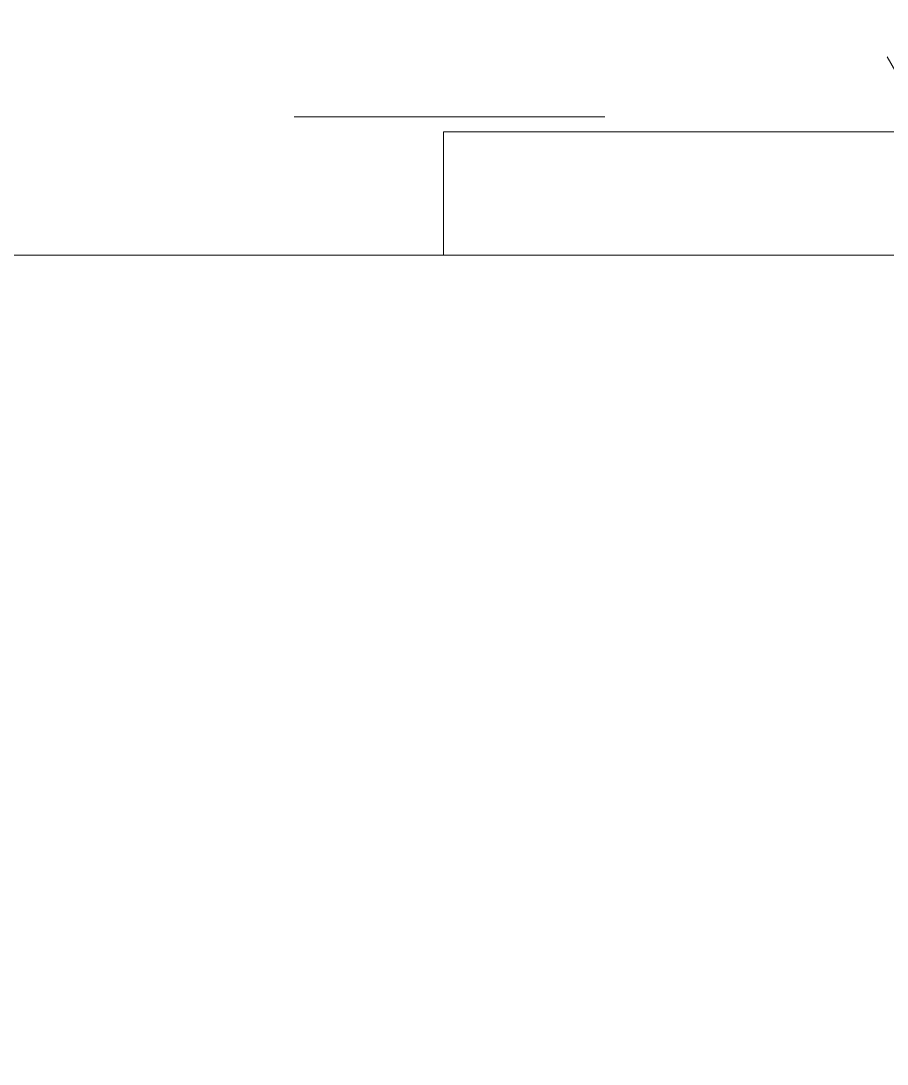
# Model space of a CAD drawing. Header units: millimetres. Extents: x -164500 to 426394, y -23753 to 102118.
# Drawn here: x 233854.7 to 233910.9, y 88087 to 88154.5 of the extents above; entities that cross this region are included whole.
import ezdxf

# ---------------------------------------------------------------- set-up
doc = ezdxf.new("R2010")
doc.units = ezdxf.units.MM
doc.layers.add('A-DOOR-1', color=7, linetype='Continuous', lineweight=5, true_color=0xc0c0c0)
doc.layers.add('A-DOOR-FRAM-1', color=7, linetype='Continuous', lineweight=5, true_color=0xc0c0c0)
doc.layers.add('A-WALL', color=7, linetype='Continuous', lineweight=5)
doc.layers.add('I-WALL', color=7, linetype='Continuous', lineweight=5)

# ---------------------------------------------------------------- blocks, each defined once
blk = doc.blocks.new('110_Дверь_СКБ_1Ст_Внутренняя1 - Д-8 950x2100h_охрана-31784688-Объем проектирования 2 этажа')
at = {"layer": 'A-DOOR-FRAM-1'}
for p, q in [((517.5, -100), (447.5, -100)), ((517.5, -108), (517.5, -100)), ((447.5, -108), (517.5, -108))]:
    blk.add_line(p, q, dxfattribs=at)
blk = doc.blocks.new('2floor')
at = {"layer": 'I-WALL'}
h = blk.add_hatch(dxfattribs=at)
h.set_pattern_fill('FP_191', color=256, style=0, pattern_type=2)
h.set_pattern_definition([(0, (148772.123, 0), (243.84, 60.96), [20.117, -162.763, 20.117, -162.763, -975.36]), (0, (148772.123, 0), (243.84, 60.96), [-365.76, 20.117, -345.643, 20.117, -162.763, -426.72]), (0, (148772.123, 0), (243.84, 60.96), [-914.4, 20.117, -101.803, 20.117, -284.683]), (120, (148863.563, 30.48), (-174.71291, 180.691634), [20.117, -162.763, 20.117, -162.763, -975.36]), (120, (148863.563, 30.48), (-174.71291, 180.691634), [-365.76, 20.117, -345.643, 20.117, -162.763, -426.72]), (120, (148863.563, 30.48), (-174.71291, 180.691634), [-914.4, 20.117, -101.803, 20.117, -284.683]), (240, (148894.043, 152.4), (-69.12709, -241.651634), [20.117, -162.763, 20.117, -162.763, -975.36]), (240, (148894.043, 152.4), (-69.12709, -241.651634), [-365.76, 20.117, -345.643, 20.117, -162.763, -426.72]), (240, (148894.043, 152.4), (-69.12709, -241.651634), [-914.4, 20.117, -101.803, 20.117, -284.683])])
h.paths.add_polyline_path([(234912.123, 13600), (235262.123, 13600), (235262.123, 13620), (234862.123, 13620), (234862.123, 13608), (234892.123, 13608), (234892.123, 13600)])
h.paths.add_polyline_path([(233882.123, 13600), (233883.125, 13608), (233912.123, 13608), (233910.763, 13620), (233763.123, 13620), (233762.123, 13600), (233876.848, 13600)])
h = blk.add_hatch(dxfattribs=at)
h.set_pattern_fill('FP_23', color=256, style=0, pattern_type=2)
h.set_pattern_definition([(135, (148772.12, 0), (-141.42136, -141.42136), [])])
h.paths.add_polyline_path([(235392.123, 13400), (235392.123, 13600), (234862.123, 13600), (234862.123, 13400), (235262.123, 13400)])
h.paths.add_polyline_path([(233882.123, 13400), (233912.123, 13400), (233912.123, 13600), (233742.123, 13600), (233742.123, 13400), (233868.553, 13400)])
h.paths.add_polyline_path([(236110.306, 13400), (236272.123, 13400), (236272.123, 13600), (236092.123, 13600), (236092.123, 13400)])
at = {"layer": 'A-WALL'}
blk.add_line((233882.123, 13600), (233742.123, 13600), dxfattribs=at)
at = {"layer": 'A-DOOR-1', "rotation": 180}
blk.add_blockref('110_Дверь_СКБ_1Ст_Внутренняя1 - Д-8 950x2100h_охрана-31784688-Объем проектирования 2 этажа', (234399.623, 13500), dxfattribs=at)

msp = doc.modelspace()

# ---------------------------------------------------------------- block references
msp.add_blockref('2floor', (0, 74539.358))

doc.saveas('drawing.dxf')
